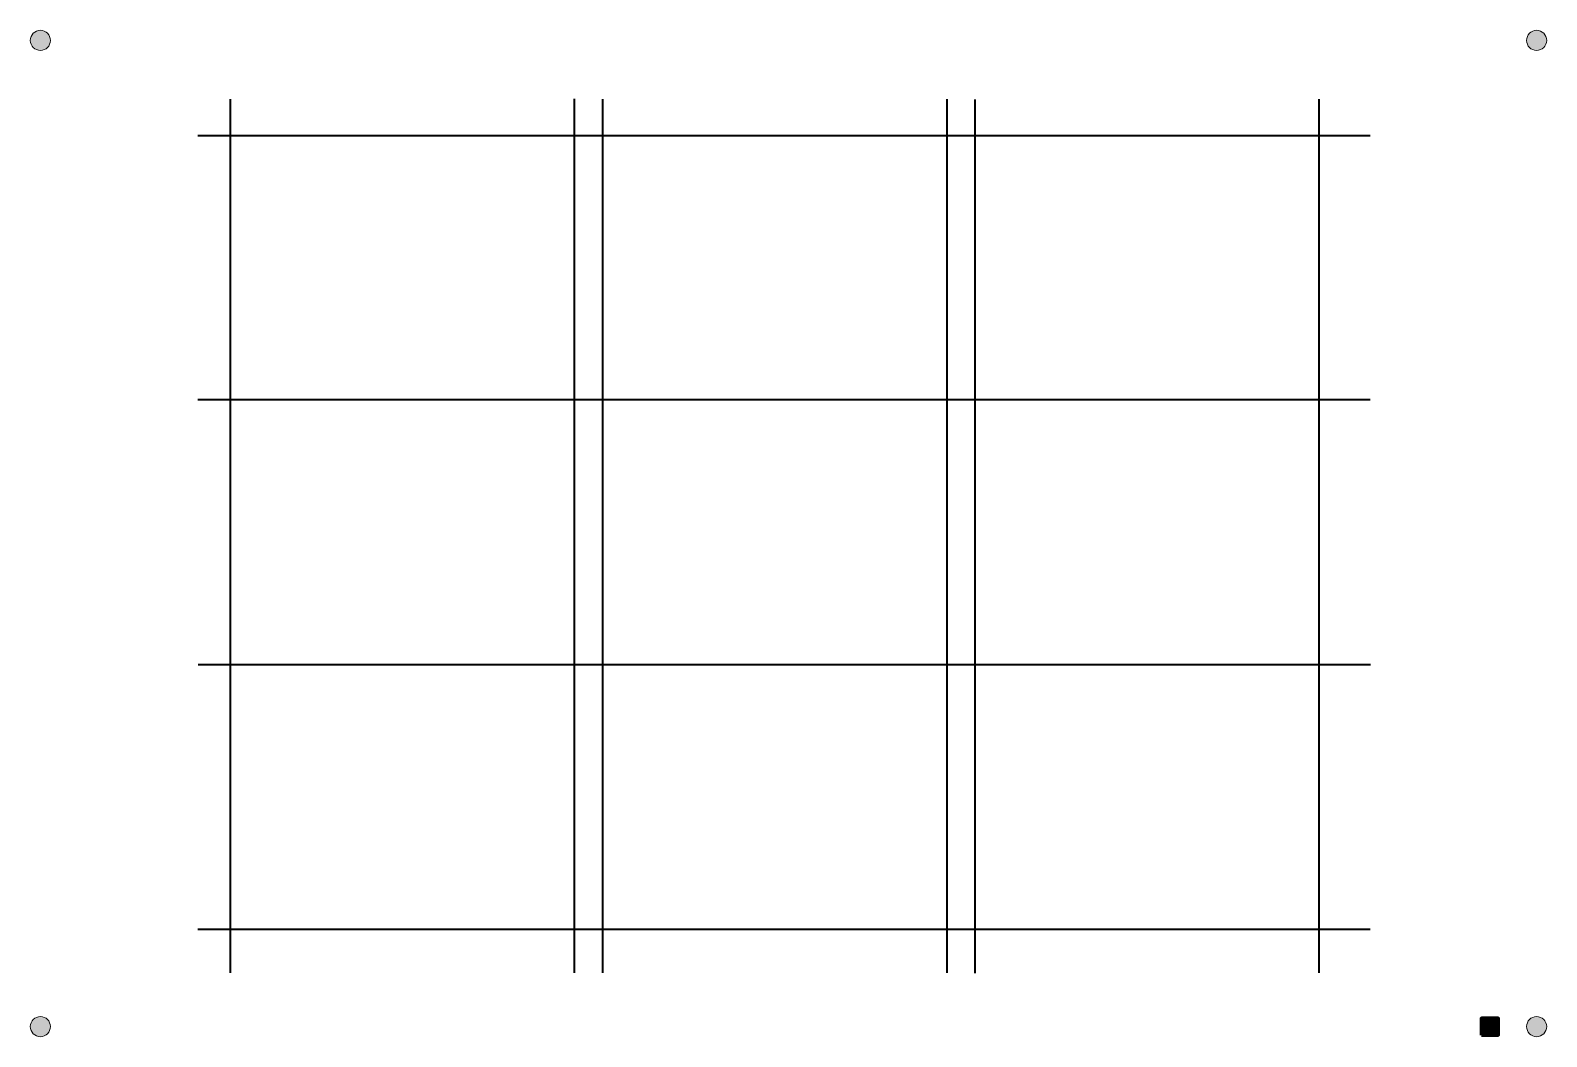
# Model space of a CAD drawing. Header units: millimetres. Extents: x 15 to 467, y 15 to 315.
import ezdxf

# ---------------------------------------------------------------- set-up
doc = ezdxf.new("R2010")
doc.units = ezdxf.units.MM
doc.header["$MEASUREMENT"] = 0
doc.layers.add('Layer 1', color=7, linetype='Continuous')

msp = doc.modelspace()

# ---------------------------------------------------------------- hatches: boundary and pattern name
at = {"layer": 'Layer 1', "true_color": 0x231f20}
h = msp.add_hatch(color=250, dxfattribs=at)
h.dxf.hatch_style = 2
edge = h.paths.add_edge_path()
edge.add_spline(control_points=[(18, 309), (19.66, 309), (21, 310.34), (21, 312), (21, 313.66), (19.66, 315), (18, 315), (16.34, 315), (15, 313.66), (15, 312), (15, 310.34), (16.34, 309), (18, 309)], knot_values=[0, 0, 0, 0, 1, 1, 1, 2, 2, 2, 3, 3, 3, 4, 4, 4, 4], degree=3, periodic=1)
h = msp.add_hatch(color=250, dxfattribs=at)
h.dxf.hatch_style = 2
edge = h.paths.add_edge_path()
edge.add_spline(control_points=[(464, 309), (465.66, 309), (467, 310.34), (467, 312), (467, 313.66), (465.66, 315), (464, 315), (462.34, 315), (461, 313.66), (461, 312), (461, 310.34), (462.34, 309), (464, 309)], knot_values=[0, 0, 0, 0, 1, 1, 1, 2, 2, 2, 3, 3, 3, 4, 4, 4, 4], degree=3, periodic=1)
h = msp.add_hatch(color=250, dxfattribs=at)
h.dxf.hatch_style = 2
edge = h.paths.add_edge_path()
edge.add_spline(control_points=[(18, 15), (19.66, 15), (21, 16.34), (21, 18), (21, 19.66), (19.66, 21), (18, 21), (16.34, 21), (15, 19.66), (15, 18), (15, 16.34), (16.34, 15), (18, 15)], knot_values=[0, 0, 0, 0, 1, 1, 1, 2, 2, 2, 3, 3, 3, 4, 4, 4, 4], degree=3, periodic=1)
h = msp.add_hatch(color=250, dxfattribs=at)
h.dxf.hatch_style = 2
h.paths.add_polyline_path([(447.57, 15.49), (452.57, 15.49), (452.57, 20.49), (447.57, 20.49)])
h = msp.add_hatch(color=250, dxfattribs=at)
h.dxf.hatch_style = 2
edge = h.paths.add_edge_path()
edge.add_spline(control_points=[(464, 15), (465.66, 15), (467, 16.34), (467, 18), (467, 19.66), (465.66, 21), (464, 21), (462.34, 21), (461, 19.66), (461, 18), (461, 16.34), (462.34, 15), (464, 15)], knot_values=[0, 0, 0, 0, 1, 1, 1, 2, 2, 2, 3, 3, 3, 4, 4, 4, 4], degree=3, periodic=1)

# ---------------------------------------------------------------- linework, layer by layer
at = {"layer": 'Layer 1', "color": 240, "lineweight": 35, "true_color": 0xed1c24}
for points in [[(74.56, 294.52), (74.56, 34.02)], [(177.16, 294.55), (177.16, 34.05)], [(185.58, 294.5), (185.58, 34)], [(288.18, 294.5), (288.18, 34)], [(296.55, 294.4), (296.55, 33.9)], [(399.12, 294.5), (399.12, 34)], [(64.93, 283.68), (414.43, 283.68)], [(64.9, 204.92), (414.4, 204.92)], [(65, 125.92), (414.5, 125.92)], [(64.9, 47.02), (414.4, 47.02)]]:
    msp.add_lwpolyline(points, dxfattribs=at)
at = {"layer": 'Layer 1', "lineweight": 0}
msp.add_lwpolyline([(447.57, 15.49), (452.57, 15.49), (452.57, 20.49), (447.57, 20.49), (447.57, 15.49)], dxfattribs=at)
at = {"layer": 'Layer 1', "color": 18, "lineweight": 100, "true_color": 0x000000}
msp.add_lwpolyline([(447.57, 15.49), (452.57, 15.49), (452.57, 20.49), (447.57, 20.49), (447.57, 15.49)], dxfattribs=at)
at = {"layer": 'Layer 1', "lineweight": 0}
for points in [[(18, 309), (19.66, 309), (21, 310.34), (21, 312), (21, 313.66), (19.66, 315), (18, 315), (16.34, 315), (15, 313.66), (15, 312), (15, 310.34), (16.34, 309), (18, 309)], [(464, 309), (465.66, 309), (467, 310.34), (467, 312), (467, 313.66), (465.66, 315), (464, 315), (462.34, 315), (461, 313.66), (461, 312), (461, 310.34), (462.34, 309), (464, 309)], [(18, 15), (19.66, 15), (21, 16.34), (21, 18), (21, 19.66), (19.66, 21), (18, 21), (16.34, 21), (15, 19.66), (15, 18), (15, 16.34), (16.34, 15), (18, 15)], [(464, 15), (465.66, 15), (467, 16.34), (467, 18), (467, 19.66), (465.66, 21), (464, 21), (462.34, 21), (461, 19.66), (461, 18), (461, 16.34), (462.34, 15), (464, 15)]]:
    msp.add_open_spline(points, degree=3, knots=[0, 0, 0, 0, 1, 1, 1, 2, 2, 2, 3, 3, 3, 4, 4, 4, 4], dxfattribs=at)

doc.saveas('drawing.dxf')
